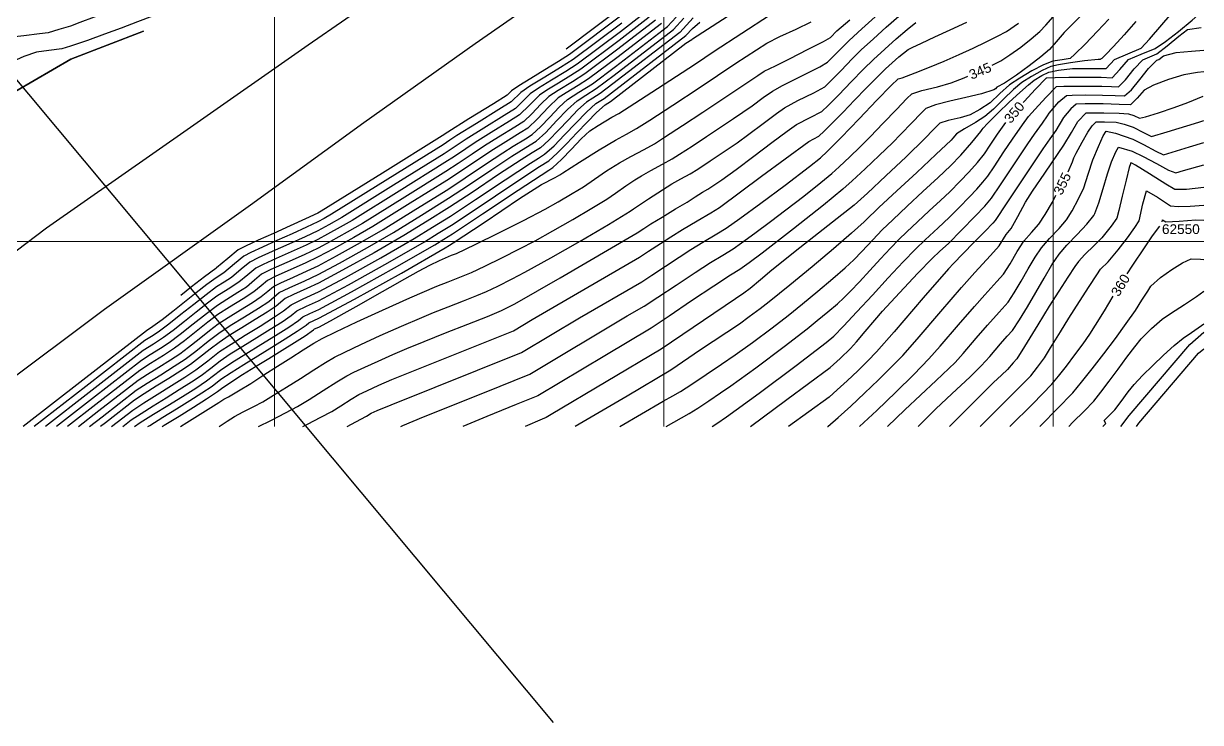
# Model space of a CAD drawing. Extents: x -427 to 62994, y 410 to 109394.
# Drawn here: x -171 to -95.4, y 409.9 to 454.8 of the extents above; entities that cross this region are included whole.
import ezdxf
from ezdxf.enums import TextEntityAlignment as Align

# ---------------------------------------------------------------- set-up
doc = ezdxf.new("R2010")
doc.units = 0
doc.header["$MEASUREMENT"] = 0
for name, color, linetype in [('coordinate', 2, 'Continuous'), ('curve livello 1 m', 2, 'Continuous'), ('curve livello 1m', 2, 'Continuous'), ('curve livello 5 m', 7, 'Continuous'), ('curve livello 5m', 7, 'Continuous'), ('Per+Mod Surf', 7, 'Continuous'), ('Strade', 7, 'Continuous'), ('TalusHautBas', 7, 'Continuous')]:
    doc.layers.add(name, color=color, linetype=linetype)
doc.layers.add('no_plot', color=5, linetype='Continuous', plot=False)
doc.styles.add('ARIAL', font='arial.ttf')

msp = doc.modelspace()

# ---------------------------------------------------------------- linework, layer by layer
at = {"layer": 'coordinate', "linetype": 'Continuous', "lineweight": 0}
for p, q in [((-154.86, 572.436), (-154.86, 428.936)), ((-104.86, 572.436), (-104.86, 428.936)), ((-129.86, 544.69), (-129.86, 428.936)), ((-95.183, 440.823), (-242.36, 440.823))]:
    msp.add_line(p, q, dxfattribs=at)
at = {"layer": 'curve livello 1 m', "flags": 128}
msp.add_lwpolyline([(-159.275, 458.305), (-160.119, 458.595), (-160.665, 458.173), (-161.582, 457.389), (-162.195, 456.891), (-162.531, 456.746), (-163.265, 456.45), (-164.256, 456.06), (-165.362, 455.629), (-166.443, 455.214), (-167.357, 454.868), (-167.963, 454.648), (-168.711, 454.414), (-169.38, 454.217), (-169.944, 454.138), (-170.941, 454.021), (-172.076, 453.893)], dxfattribs=at)
at = {"layer": 'curve livello 1m', "flags": 128}
for points in [[(-164.603, 428.936), (-164.059, 429.359), (-163.426, 429.782), (-162.654, 430.269), (-161.812, 430.788), (-160.969, 431.308), (-160.194, 431.797), (-159.556, 432.223), (-159.556, 432.223), (-158.953, 432.69), (-158.35, 433.156), (-158.35, 433.156), (-157.691, 433.594), (-156.879, 434.105), (-155.997, 434.647), (-155.131, 435.18), (-154.366, 435.663), (-153.788, 436.056), (-153.788, 436.056), (-153.411, 436.369), (-152.791, 436.66), (-152.023, 437.012), (-152.023, 437.012), (-150.102, 438.037), (-147.581, 439.442), (-145.215, 440.803), (-145.215, 440.803), (-144.343, 441.345), (-143.493, 441.874), (-141.716, 443.045), (-139.623, 444.446), (-137.836, 445.625), (-137.836, 445.625), (-137.24, 445.996), (-136.695, 446.48), (-136.082, 447.098), (-135.434, 447.784), (-134.785, 448.471), (-134.17, 449.091), (-133.623, 449.578), (-133.623, 449.578), (-133.448, 449.688), (-133.286, 449.809), (-128.437, 453.545), (-128.06, 453.789), (-128.017, 453.818), (-122.907, 457.142)], [(-132.391, 455.959), (-136.12, 453.167)], [(-132.678, 428.936), (-129.905, 430.565), (-129.279, 430.917), (-128.786, 431.195), (-128.786, 431.195), (-128.062, 431.655), (-127.126, 432.271), (-126.142, 432.934), (-125.274, 433.534), (-125.274, 433.534), (-124.161, 434.34), (-122.9, 435.281), (-121.87, 436.074), (-121.87, 436.074), (-120.945, 436.819), (-119.959, 437.633), (-119.012, 438.43), (-118.207, 439.126), (-117.644, 439.634), (-117.644, 439.634), (-117.13, 440.169), (-116.437, 440.921), (-115.835, 441.557), (-115.835, 441.557), (-115.152, 442.214), (-114.23, 443.074), (-113.212, 444.016), (-112.24, 444.922), (-111.455, 445.671), (-111.455, 445.671), (-110.789, 446.352), (-110.077, 447.166), (-109.502, 447.871), (-109.502, 447.871), (-109.411, 448.008), (-109.351, 448.092), (-109.07, 448.399), (-108.386, 449.073), (-107.673, 449.753), (-107.002, 450.374), (-106.445, 450.868), (-106.074, 451.169), (-106.074, 451.169), (-105.587, 451.47), (-105.138, 451.683), (-105.138, 451.683), (-104.504, 451.807), (-103.611, 451.911), (-103.611, 451.911), (-102.89, 451.928), (-101.823, 451.925), (-101.823, 451.925), (-101.453, 451.911), (-100.913, 452.507), (-100.062, 452.871), (-99.207, 453.236), (-99.207, 453.236), (-98.676, 453.812), (-97.865, 454.734), (-96.928, 455.81)], [(-131.179, 455.404), (-132.635, 454.282), (-135.424, 452.194), (-136.151, 451.728), (-137.065, 451.171), (-137.911, 450.652), (-138.44, 450.3), (-138.913, 449.831), (-139.385, 449.363), (-140.105, 448.906), (-141.42, 448.096), (-142.553, 447.389), (-143.261, 446.92), (-143.966, 446.452), (-147.21, 444.434), (-150.535, 442.365), (-151.359, 441.895), (-152.07, 441.51), (-152.892, 441.118), (-153.94, 440.646), (-155.013, 440.168), (-155.911, 439.758), (-156.437, 439.49), (-156.993, 439.031), (-157.621, 438.503), (-158.083, 438.209), (-158.575, 437.897), (-159.243, 437.4), (-160.031, 436.78), (-160.86, 436.119), (-161.649, 435.498), (-162.318, 435.001), (-162.749, 434.727), (-163.179, 434.453), (-166.959, 431.516), (-170.28, 428.936)], [(-130.789, 455.208), (-132.717, 453.723), (-135.177, 451.881), (-135.819, 451.469), (-136.624, 450.978), (-137.371, 450.52), (-137.837, 450.21), (-138.478, 449.575), (-139.117, 448.942), (-139.764, 448.531), (-140.945, 447.804), (-141.964, 447.169), (-142.578, 446.764), (-143.297, 446.282), (-143.907, 445.88), (-146.851, 444.048), (-149.87, 442.17), (-150.632, 441.731), (-151.445, 441.279), (-152.064, 440.948), (-152.816, 440.589), (-153.774, 440.157), (-154.756, 439.72), (-155.578, 439.345), (-156.059, 439.1), (-156.567, 438.68), (-157.142, 438.197), (-157.822, 437.763), (-158.547, 437.304), (-159.158, 436.85), (-159.88, 436.282), (-160.639, 435.677), (-161.361, 435.109), (-161.973, 434.654), (-162.632, 434.234), (-163.289, 433.816), (-166.751, 431.126), (-169.57, 428.936)], [(-167.441, 428.936), (-166.126, 429.958), (-163.619, 431.906), (-163.02, 432.299), (-162.281, 432.757), (-161.54, 433.216), (-160.937, 433.612), (-160.937, 433.612), (-160.37, 434.038), (-159.699, 434.57), (-159.029, 435.101), (-158.463, 435.526), (-158.463, 435.526), (-157.827, 435.942), (-157.04, 436.428), (-156.275, 436.901), (-155.704, 437.279), (-155.704, 437.279), (-155.29, 437.627), (-154.924, 437.93), (-154.924, 437.93), (-154.448, 438.167), (-153.638, 438.531), (-152.752, 438.928), (-152.047, 439.261), (-152.047, 439.261), (-150.87, 439.89), (-149.325, 440.75), (-147.875, 441.584), (-147.875, 441.584), (-145.776, 442.89), (-143.73, 444.163), (-142.619, 444.895), (-141.312, 445.77), (-140.195, 446.507), (-140.195, 446.507), (-139.521, 446.927), (-138.74, 447.408), (-138.312, 447.68), (-138.312, 447.68), (-137.78, 448.172), (-137.173, 448.807), (-136.566, 449.444), (-136.031, 449.939), (-136.031, 449.939), (-135.304, 450.4), (-134.436, 450.941), (-134.436, 450.941), (-132.961, 452.045), (-129.617, 454.622), (-129.058, 455.216)], [(-166.731, 428.936), (-165.918, 429.568), (-163.729, 431.269), (-163.028, 431.729), (-162.164, 432.265), (-161.297, 432.802), (-160.592, 433.265), (-160.592, 433.265), (-159.908, 433.785), (-159.118, 434.414), (-158.435, 434.934), (-158.435, 434.934), (-157.695, 435.417), (-156.779, 435.983), (-155.889, 436.534), (-155.225, 436.973), (-155.225, 436.973), (-154.546, 437.54), (-153.917, 437.844), (-152.906, 438.296), (-152.041, 438.699), (-152.041, 438.699), (-150.678, 439.427), (-148.889, 440.423), (-147.21, 441.388), (-147.21, 441.388), (-145.418, 442.503), (-143.671, 443.591), (-142.394, 444.433), (-140.889, 445.439), (-139.605, 446.286), (-139.605, 446.286), (-138.71, 446.842), (-138.044, 447.259), (-138.044, 447.259), (-137.434, 447.823), (-136.738, 448.552), (-136.042, 449.281), (-135.429, 449.849), (-135.429, 449.849), (-134.864, 450.207), (-134.189, 450.628), (-134.189, 450.628), (-133.042, 451.486), (-129.226, 454.426), (-128.573, 455.142)], [(-127.974, 455.175), (-128.403, 454.705), (-128.836, 454.231), (-133.124, 450.927), (-133.942, 450.314), (-134.423, 450.014), (-134.827, 449.758), (-135.37, 449.267), (-135.984, 448.635), (-136.622, 447.956), (-137.236, 447.326), (-137.776, 446.838), (-138.305, 446.507), (-139.015, 446.066), (-140.467, 445.108), (-142.168, 443.97), (-143.612, 443.018), (-145.06, 442.117), (-146.545, 441.193), (-148.453, 440.096), (-150.486, 438.964), (-152.035, 438.136), (-152.771, 437.793), (-153.632, 437.408), (-154.168, 437.15), (-154.746, 436.668), (-155.323, 436.28), (-156.096, 435.797), (-156.946, 435.275), (-157.755, 434.771), (-158.407, 434.341), (-158.989, 433.898), (-159.664, 433.361), (-160.247, 432.917), (-160.872, 432.503), (-161.64, 432.023), (-162.453, 431.522), (-163.218, 431.044), (-163.839, 430.633), (-165.71, 429.179), (-166.022, 428.936)], [(-163.848, 428.936), (-163.472, 429.188), (-162.622, 429.724), (-161.695, 430.296), (-160.767, 430.868), (-159.914, 431.407), (-159.211, 431.875), (-159.211, 431.875), (-158.767, 432.22), (-158.322, 432.563), (-158.322, 432.563), (-157.598, 433.045), (-156.705, 433.606), (-155.736, 434.202), (-154.785, 434.788), (-153.944, 435.318), (-153.308, 435.75), (-153.308, 435.75), (-153.033, 435.979), (-152.579, 436.192), (-152.017, 436.449), (-152.017, 436.449), (-149.91, 437.574), (-147.145, 439.114), (-144.55, 440.607), (-144.55, 440.607), (-143.985, 440.959), (-143.434, 441.301), (-141.491, 442.583), (-139.201, 444.115), (-137.246, 445.404), (-137.246, 445.404), (-136.971, 445.575), (-136.415, 446.089), (-135.785, 446.75), (-135.155, 447.411), (-134.601, 447.923), (-134.601, 447.923), (-134.07, 448.268), (-133.201, 448.79), (-133.201, 448.79), (-132.746, 449.04), (-131.714, 449.693), (-129.891, 450.874), (-127.823, 452.23), (-127.823, 452.23), (-126.62, 453.038), (-123.076, 455.343)], [(-162.069, 428.936), (-161.937, 429.019), (-160.985, 429.604), (-160.061, 430.177), (-159.22, 430.711), (-158.521, 431.181), (-158.521, 431.181), (-158.266, 431.378), (-157.648, 431.794), (-156.903, 432.269), (-156.076, 432.783), (-155.214, 433.312), (-154.364, 433.834), (-153.573, 434.327), (-152.886, 434.769), (-152.35, 435.138), (-152.35, 435.138), (-152.276, 435.199), (-152.006, 435.324), (-151.25, 435.724), (-150.372, 436.21), (-149.415, 436.753), (-148.419, 437.323), (-147.427, 437.891), (-146.479, 438.428), (-145.617, 438.904), (-144.882, 439.291), (-144.882, 439.291), (-144.254, 439.586), (-143.478, 439.931), (-143.478, 439.931), (-143.172, 440.053), (-141.972, 440.616), (-140.446, 441.366), (-138.861, 442.169), (-137.482, 442.893), (-137.482, 442.893), (-136.649, 443.356), (-135.738, 443.886), (-135.019, 444.322), (-135.019, 444.322), (-134.304, 444.817), (-133.528, 445.355), (-133.528, 445.355), (-132.707, 445.864), (-131.981, 446.265), (-131.125, 446.725), (-130.46, 447.095), (-130.46, 447.095), (-129.808, 447.508), (-128.656, 448.254), (-127.35, 449.11), (-127.35, 449.11), (-123.825, 451.477), (-123.414, 451.744), (-122.692, 452.098), (-121.778, 452.542), (-121.778, 452.542), (-120.582, 453.154), (-119.608, 453.663), (-119.151, 453.917), (-119.151, 453.917), (-118.742, 454.329), (-117.92, 455.05)], [(-132.473, 455.4), (-135.918, 452.821), (-136.609, 452.374), (-137.486, 451.835), (-138.391, 451.285), (-139.163, 450.807), (-139.644, 450.48), (-139.921, 450.205), (-140.788, 449.655), (-142.369, 448.681), (-143.733, 447.83), (-144.085, 447.597), (-147.926, 445.207), (-151.865, 442.756), (-152.082, 442.635), (-152.859, 442.261), (-153.847, 441.813), (-154.909, 441.339), (-155.911, 440.891), (-156.717, 440.518), (-157.193, 440.27), (-157.844, 439.732), (-158.58, 439.115), (-158.631, 439.082), (-159.349, 438.554), (-160.178, 437.913), (-160.869, 437.351)], [(-158.407, 428.936), (-157.885, 429.282), (-157.416, 429.585), (-157.416, 429.585), (-156.873, 429.874), (-156.181, 430.222), (-155.596, 430.53), (-155.596, 430.53), (-154.91, 430.941), (-154.082, 431.462), (-153.194, 432.03), (-152.33, 432.583), (-151.572, 433.057), (-151.002, 433.389), (-151.002, 433.389), (-150.341, 433.718), (-149.316, 434.199), (-148.06, 434.771), (-146.707, 435.373), (-145.394, 435.944), (-145.394, 435.944), (-144.637, 436.254), (-143.699, 436.624), (-142.724, 437.005), (-141.855, 437.35), (-141.237, 437.608), (-141.237, 437.608), (-140.507, 437.954), (-139.594, 438.41), (-138.771, 438.838), (-138.771, 438.838), (-137.108, 439.759), (-135.216, 440.842), (-133.412, 441.905), (-132.012, 442.762), (-132.012, 442.762), (-131.798, 442.91), (-130.845, 443.544), (-129.934, 444.137), (-129.34, 444.511), (-129.34, 444.511), (-128.758, 444.83), (-128.173, 445.15), (-128.173, 445.15), (-127.678, 445.466), (-126.876, 445.991), (-126.876, 445.991), (-125.857, 446.669), (-125.147, 447.152), (-125.147, 447.152), (-124.397, 447.7), (-123.473, 448.394), (-122.626, 449.027), (-122.106, 449.397), (-122.106, 449.397), (-121.249, 449.856), (-120.23, 450.357), (-119.522, 450.751), (-119.522, 450.751), (-119.122, 451.128), (-118.473, 451.798), (-117.761, 452.535), (-117.177, 453.114), (-117.177, 453.114), (-116.393, 453.833), (-115.576, 454.564), (-114.768, 455.272)], [(-102.812, 455.553), (-103.571, 454.803), (-104.137, 454.229), (-104.663, 453.627), (-105.097, 453.137), (-105.645, 452.673), (-106.396, 452.093), (-107.215, 451.496), (-107.968, 450.985), (-108.466, 450.712), (-108.562, 450.623), (-108.662, 450.562), (-109.453, 450.302), (-110.454, 450.059), (-111.495, 449.826), (-112.408, 449.595), (-113.024, 449.358), (-113.328, 449.062), (-113.935, 448.431), (-114.626, 447.711), (-115.18, 447.146), (-116.022, 446.332), (-116.932, 445.471), (-117.76, 444.703), (-118.357, 444.167), (-119.601, 443.149), (-121.521, 441.628), (-123.542, 440.061), (-124.376, 439.435), (-124.964, 439.01), (-125.571, 438.644), (-126.648, 437.947), (-128.087, 436.998), (-129.516, 436.028), (-130.67, 435.248), (-133.649, 433.476), (-137.937, 430.91), (-139.334, 430.346), (-141.22, 429.591), (-142.761, 428.936)], [(-101.282, 455.093), (-102.014, 454.309), (-102.809, 453.491), (-103.454, 452.845), (-103.756, 452.565), (-104.284, 452.48), (-104.876, 452.398), (-105.467, 452.148), (-106.216, 451.761), (-106.994, 451.309), (-107.668, 450.864), (-108.273, 450.307), (-108.898, 449.727), (-109.56, 449.287), (-110.179, 448.95), (-110.825, 448.761), (-111.591, 448.587), (-112.128, 448.412), (-112.535, 447.998), (-113.092, 447.423), (-114.297, 446.258), (-115.599, 445.026), (-116.784, 443.926), (-117.64, 443.158), (-119.021, 442.051), (-121.121, 440.406), (-122.918, 438.979), (-123.655, 438.357), (-124.309, 437.807), (-124.721, 437.5), (-125.258, 437.142), (-130.034, 433.906), (-137.091, 429.709), (-137.413, 429.52), (-137.656, 429.41), (-138.751, 428.936)], [(-132.554, 454.841), (-135.671, 452.507), (-136.484, 451.986), (-137.505, 451.364), (-138.451, 450.784), (-139.042, 450.39), (-139.653, 449.784), (-140.446, 449.28), (-141.894, 448.389), (-143.143, 447.61), (-143.585, 447.317), (-144.026, 447.025), (-147.568, 444.821), (-151.2, 442.56), (-151.67, 442.292), (-152.076, 442.073), (-152.797, 441.726), (-153.712, 441.31), (-154.697, 440.871), (-155.626, 440.455), (-156.374, 440.11), (-156.815, 439.88), (-157.419, 439.381), (-158.101, 438.809), (-158.603, 438.489), (-159.195, 438.052), (-159.888, 437.512), (-160.632, 436.92), (-161.376, 436.327), (-162.07, 435.786), (-162.663, 435.348), (-163.069, 435.09), (-167.168, 431.906), (-170.989, 428.936)], [(-130.008, 454.817), (-132.88, 452.604), (-134.683, 451.254), (-135.345, 450.835), (-136.124, 450.361), (-136.633, 450.029), (-137.259, 449.433), (-137.957, 448.694), (-138.58, 448.101), (-139.081, 447.782), (-139.996, 447.219), (-140.784, 446.727), (-141.734, 446.101), (-142.845, 445.358), (-143.789, 444.735), (-146.135, 443.276), (-148.54, 441.779), (-149.76, 441.077), (-151.061, 440.353), (-152.052, 439.823), (-152.849, 439.447), (-153.85, 438.999), (-154.764, 438.588), (-155.302, 438.32), (-155.716, 437.978), (-156.184, 437.585), (-156.863, 437.143), (-157.747, 436.599), (-158.491, 436.119), (-159.13, 435.639), (-159.886, 435.04), (-160.643, 434.44), (-161.282, 433.959), (-161.981, 433.507), (-162.814, 432.993), (-163.509, 432.543), (-163.509, 432.543), (-166.335, 430.347), (-168.151, 428.936)], [(-162.978, 428.936), (-162.868, 429.006), (-162.017, 429.534), (-161.139, 430.074), (-160.286, 430.602), (-159.511, 431.095), (-158.866, 431.528), (-158.866, 431.528), (-158.294, 431.971), (-157.631, 432.414), (-156.822, 432.927), (-155.931, 433.477), (-155.022, 434.035), (-154.16, 434.569), (-153.407, 435.049), (-152.829, 435.444), (-152.829, 435.444), (-152.655, 435.589), (-152.012, 435.887), (-149.718, 437.111), (-146.709, 438.787), (-143.885, 440.412), (-143.885, 440.412), (-143.627, 440.572), (-143.375, 440.729), (-141.398, 442.037), (-139.115, 443.568), (-137.716, 444.481), (-137.716, 444.481), (-136.837, 444.92), (-136.523, 445.102), (-136.333, 445.233), (-135.265, 445.916), (-134.013, 446.691), (-132.954, 447.327), (-132.954, 447.327), (-132.258, 447.708), (-131.603, 448.067), (-131.603, 448.067), (-130.761, 448.6), (-129.273, 449.564), (-127.587, 450.67), (-127.587, 450.67), (-125.222, 452.257), (-123.245, 453.543), (-122.41, 453.965), (-121.363, 454.451), (-120.385, 454.908)], [(-155.877, 428.936), (-155.096, 429.332), (-154.151, 429.81), (-153.383, 430.219), (-153.383, 430.219), (-152.633, 430.675), (-151.728, 431.253), (-150.858, 431.807), (-150.216, 432.19), (-150.216, 432.19), (-149.761, 432.416), (-149.055, 432.748), (-148.189, 433.142), (-147.257, 433.557), (-146.352, 433.95), (-146.352, 433.95), (-145.245, 434.404), (-143.872, 434.946), (-142.445, 435.504), (-141.174, 436.007), (-140.269, 436.385), (-140.269, 436.385), (-139.416, 436.811), (-136.518, 438.493), (-131.575, 441.364), (-131.145, 441.645), (-130.686, 441.946), (-130.686, 441.946), (-129.963, 442.385), (-129.095, 442.902), (-128.36, 443.348), (-128.36, 443.348), (-127.837, 443.689), (-127.381, 443.985), (-127.381, 443.985), (-127.03, 444.178), (-126.64, 444.431), (-126.119, 444.781), (-125.208, 445.444), (-124.071, 446.294), (-122.911, 447.166), (-121.929, 447.896), (-121.329, 448.319), (-121.329, 448.319), (-120.465, 448.766), (-119.707, 449.167), (-119.707, 449.167), (-119.293, 449.55), (-118.618, 450.239), (-117.819, 451.069), (-117.032, 451.879), (-116.395, 452.506), (-116.395, 452.506), (-115.67, 453.167), (-114.926, 453.825), (-114.234, 454.417), (-113.67, 454.88)], [(-153.029, 428.936), (-152.731, 429.086), (-151.872, 429.528), (-151.169, 429.909), (-151.169, 429.909), (-150.596, 430.261), (-149.934, 430.685), (-149.431, 430.99), (-149.431, 430.99), (-148.935, 431.231), (-148.149, 431.589), (-147.31, 431.957), (-147.31, 431.957), (-142.19, 434.006), (-139.51, 435.083), (-138.318, 435.797), (-131.425, 439.8), (-130.829, 440.187), (-130.064, 440.693), (-129.407, 441.121), (-129.407, 441.121), (-128.654, 441.579), (-127.718, 442.136), (-126.846, 442.655), (-126.287, 443.002), (-126.287, 443.002), (-123.575, 445.006), (-120.551, 447.24), (-119.893, 447.584), (-119.552, 447.888), (-119.014, 448.424), (-118.343, 449.115), (-117.603, 449.885), (-116.858, 450.657), (-116.173, 451.353), (-115.612, 451.898), (-115.612, 451.898), (-114.757, 452.66), (-114.167, 453.136), (-114.167, 453.136), (-113.904, 453.268), (-113.305, 453.553), (-112.461, 453.947), (-111.463, 454.408), (-110.401, 454.895)], [(-150.191, 428.936), (-149.624, 429.232), (-148.956, 429.598), (-148.956, 429.598), (-148.646, 429.791), (-148.268, 429.963), (-147.355, 430.329), (-138.986, 433.692), (-135.262, 435.921), (-131.275, 438.236), (-130.619, 438.658), (-129.755, 439.23), (-128.864, 439.819), (-128.129, 440.295), (-128.129, 440.295), (-127.355, 440.763), (-126.451, 441.3), (-125.846, 441.671), (-125.846, 441.671), (-124.981, 442.282), (-123.635, 443.267), (-122.058, 444.442), (-120.501, 445.621), (-120.501, 445.621), (-119.792, 446.183), (-119.357, 446.591), (-118.46, 447.5), (-117.321, 448.685), (-116.176, 449.881), (-115.262, 450.824), (-114.816, 451.25), (-114.816, 451.25), (-114.547, 451.324), (-113.715, 451.635), (-112.805, 451.999), (-111.853, 452.397), (-110.9, 452.813), (-109.985, 453.229), (-109.147, 453.627), (-108.424, 453.991), (-107.858, 454.302), (-107.858, 454.302), (-107.075, 454.841)], [(-99.543, 454.931), (-100.303, 454.091), (-100.988, 453.343), (-101.495, 452.798), (-101.723, 452.567), (-101.816, 452.527), (-101.846, 452.494), (-101.866, 452.495), (-101.964, 452.494), (-102.847, 452.406), (-103.744, 452.287), (-104.512, 452.158), (-105.007, 452.04), (-105.561, 451.795), (-106.251, 451.416), (-106.871, 451.017), (-107.4, 450.563), (-108.033, 449.946), (-108.676, 449.318), (-109.234, 448.832), (-109.831, 448.459), (-110.548, 448.055), (-111.068, 447.719), (-111.305, 447.439), (-111.413, 447.329), (-112.397, 446.39), (-113.616, 445.254), (-114.893, 444.072), (-116.048, 442.994), (-116.905, 442.17), (-116.993, 442.077), (-117.805, 441.344), (-118.967, 440.34), (-120.333, 439.189), (-121.756, 438.015), (-123.089, 436.941), (-123.667, 436.496), (-124.373, 435.969), (-124.998, 435.517), (-127.491, 433.857), (-129.398, 432.564), (-132.217, 430.888), (-135.547, 428.936)], [(-126.756, 428.936), (-126.447, 429.142), (-125.828, 429.568), (-125.828, 429.568), (-123.735, 431.083), (-121.366, 432.85), (-119.43, 434.34), (-119.43, 434.34), (-118.946, 434.748), (-118.314, 435.386), (-117.455, 436.302), (-116.465, 437.375), (-115.443, 438.485), (-114.487, 439.51), (-113.695, 440.33), (-113.695, 440.33), (-113.065, 440.928), (-112.239, 441.694), (-111.539, 442.355), (-111.539, 442.355), (-110.892, 443.001), (-110.231, 443.675), (-109.756, 444.177), (-109.756, 444.177), (-109.363, 444.627), (-109.045, 445.017), (-109.045, 445.017), (-108.651, 445.599), (-108.015, 446.563), (-107.462, 447.391), (-107.462, 447.391), (-106.828, 448.3), (-106.431, 448.848), (-106.431, 448.848), (-106.01, 449.319), (-105.317, 450.065), (-105.317, 450.065), (-104.64, 450.762), (-104.161, 450.786), (-103.086, 450.795), (-101.737, 450.785), (-101.737, 450.785), (-101.111, 450.76), (-100.667, 450.746), (-100.667, 450.746), (-100.202, 451.187), (-99.642, 451.904), (-99.106, 452.469), (-99.106, 452.469), (-98.189, 452.861), (-97.525, 453.369), (-96.787, 454.007), (-96.22, 454.416), (-96.22, 454.416), (-95.355, 454.551)], [(-124.293, 428.936), (-121.959, 430.677), (-119.171, 432.718), (-118.534, 433.294), (-117.869, 433.949), (-117.869, 433.949), (-117.486, 434.38), (-116.917, 435.047), (-116.308, 435.76), (-115.809, 436.332), (-115.809, 436.332), (-114.72, 437.519), (-113.54, 438.772), (-112.625, 439.717), (-112.625, 439.717), (-112.122, 440.19), (-111.581, 440.697), (-111.581, 440.697), (-110.731, 441.545), (-109.864, 442.431), (-109.24, 443.09), (-109.24, 443.09), (-108.817, 443.589), (-108.236, 444.446), (-107.301, 445.864), (-106.487, 447.083), (-106.487, 447.083), (-106.051, 447.701), (-105.54, 448.416), (-105.215, 448.882), (-105.215, 448.882), (-105.113, 449.056), (-104.484, 449.784), (-104.005, 450.197), (-104.005, 450.197), (-103.624, 450.216), (-102.768, 450.223), (-101.695, 450.215), (-101.695, 450.215), (-100.863, 450.182), (-100.274, 450.163), (-100.274, 450.163), (-99.829, 450.545), (-99.292, 451.214), (-98.728, 451.929), (-98.203, 452.45), (-98.203, 452.45), (-98.065, 452.509), (-97.767, 452.744), (-96.96, 452.938), (-95.961, 453.025), (-95.183, 453.093)], [(-95.183, 451.711), (-95.576, 451.664), (-96.467, 451.516), (-97.456, 451.208), (-98.4, 450.845), (-99.016, 450.536), (-99.468, 450.023), (-99.881, 449.581), (-100.616, 449.604), (-101.652, 449.646), (-102.8, 449.65), (-103.37, 449.632), (-103.726, 449.325), (-104.194, 448.784), (-104.69, 447.938), (-105.061, 447.412), (-105.513, 446.774), (-106.587, 445.166), (-107.822, 443.293), (-108.588, 442.162), (-108.723, 442.002), (-109.218, 441.487), (-109.923, 440.774), (-110.662, 440.027), (-111.258, 439.412), (-111.57, 439.067), (-113.192, 437.192), (-115.062, 435.012), (-116.189, 433.724), (-116.748, 433.156), (-117.407, 432.514), (-118.092, 431.866), (-118.73, 431.283), (-119.247, 430.832), (-121.838, 428.936)], [(-119.337, 428.936), (-119.323, 428.947), (-118.661, 429.52), (-117.854, 430.251), (-116.968, 431.078), (-116.07, 431.937), (-115.228, 432.765), (-114.509, 433.498), (-114.509, 433.498), (-113.589, 434.55), (-112.063, 436.329), (-110.739, 437.859), (-110.739, 437.859), (-109.874, 438.818), (-108.871, 439.922), (-108.328, 440.531), (-108.328, 440.531), (-107.877, 441.268), (-107.541, 441.643), (-107.119, 442.416), (-106.629, 443.33), (-106.629, 443.33), (-106.171, 444.04), (-105.397, 445.202), (-104.538, 446.466), (-104.538, 446.466), (-104.164, 446.995), (-103.682, 447.823), (-103.275, 448.511), (-103.275, 448.511), (-102.735, 449.067), (-102.362, 449.079), (-101.609, 449.076), (-101.609, 449.076), (-100.606, 449.05), (-100.022, 449.018), (-100.022, 449.018), (-99.68, 448.914), (-99.315, 448.732), (-98.915, 448.827), (-98.085, 449.08), (-97.076, 449.414), (-97.076, 449.414), (-96.211, 449.744), (-95.211, 450.143)], [(-115.498, 428.936), (-114.369, 430.006), (-112.366, 431.882), (-111.148, 433.048), (-111.148, 433.048), (-110.643, 433.626), (-109.805, 434.603), (-109.077, 435.443), (-109.077, 435.443), (-108.315, 436.285), (-107.753, 436.911), (-107.753, 436.911), (-107.354, 437.51), (-106.91, 438.26), (-106.451, 439.061), (-106.005, 439.813), (-105.604, 440.418), (-105.604, 440.418), (-105.097, 441), (-104.474, 441.657), (-104.006, 442.203), (-104.006, 442.203), (-103.642, 442.792), (-103.228, 443.558), (-102.889, 444.27), (-102.889, 444.27), (-102.609, 445.132), (-102.313, 446.056), (-102.313, 446.056), (-101.953, 446.915), (-101.633, 447.595), (-101.449, 447.892), (-101.449, 447.892), (-100.843, 447.763), (-99.742, 447.376), (-99.742, 447.376), (-99.046, 447.033), (-98.254, 446.607), (-97.763, 446.389), (-97.763, 446.389), (-97.203, 446.553), (-96.091, 446.898), (-95.183, 447.174)], [(-113.521, 428.936), (-112.381, 430.069), (-112.381, 430.069), (-111.367, 431.028), (-110.186, 432.135), (-109.468, 432.823), (-109.468, 432.823), (-108.931, 433.442), (-108.246, 434.236), (-108.246, 434.236), (-107.797, 434.732), (-107.465, 435.101), (-107.465, 435.101), (-107.007, 435.779), (-106.5, 436.62), (-105.969, 437.542), (-105.437, 438.465), (-104.929, 439.308), (-104.468, 439.993), (-104.468, 439.993), (-103.967, 440.581), (-103.323, 441.266), (-102.694, 441.936), (-102.239, 442.483), (-102.239, 442.483), (-102.171, 442.607), (-101.93, 443.29), (-101.651, 444.209), (-101.364, 445.157), (-101.101, 445.925), (-101.101, 445.925), (-100.827, 446.563), (-100.655, 446.874), (-100.655, 446.874), (-99.773, 446.608), (-99.073, 446.272), (-98.218, 445.813), (-97.444, 445.404), (-96.987, 445.217), (-96.987, 445.217), (-96.493, 445.367), (-95.183, 445.727)], [(-95.183, 444.278), (-96.283, 444.149), (-97.032, 444.15), (-97.628, 444.496), (-98.658, 445.16), (-99.56, 445.717), (-99.804, 445.839), (-99.861, 445.856), (-99.89, 445.795), (-99.966, 445.56), (-100.174, 444.746), (-100.418, 443.721), (-100.637, 442.806), (-100.775, 442.323), (-101.138, 441.797), (-101.737, 441.059), (-101.737, 441.059), (-102.223, 440.558), (-102.81, 439.989), (-103.237, 439.54), (-103.47, 439.204), (-103.918, 438.524), (-104.492, 437.635), (-105.105, 436.672), (-105.844, 435.469), (-106.689, 434.074), (-107.177, 433.291), (-107.415, 433.028), (-107.787, 432.597), (-108.18, 432.224), (-108.675, 431.759), (-111.44, 429.013), (-111.517, 428.936)], [(-109.543, 428.936), (-106.733, 431.743), (-106.293, 432.193), (-105.857, 432.741), (-105.411, 433.35), (-105.411, 433.35), (-105.015, 433.986), (-104.388, 435.017), (-103.842, 435.903), (-103.842, 435.903), (-103.17, 436.957), (-102.543, 437.927), (-102.056, 438.667), (-101.805, 439.03), (-101.805, 439.03), (-101.321, 439.52), (-100.688, 440.276), (-100.084, 441.046), (-99.601, 441.705), (-99.332, 442.132), (-99.332, 442.132), (-99.086, 443.237), (-98.851, 444.06), (-98.851, 444.06), (-98.158, 443.668), (-97.323, 443.113), (-97.323, 443.113), (-96.837, 443.069), (-96.063, 443.084), (-95.183, 443.145)], [(-105.714, 428.936), (-105.598, 429.052), (-103.595, 431.105), (-103.03, 431.784), (-102.348, 432.641), (-101.606, 433.602), (-100.859, 434.595), (-100.164, 435.545), (-99.575, 436.381), (-99.575, 436.381), (-99.166, 437.045), (-98.782, 437.637), (-98.574, 437.94), (-98.574, 437.94), (-97.956, 438.494), (-97.239, 439.027), (-96.547, 439.456), (-95.998, 439.699), (-95.998, 439.699), (-95.389, 439.674), (-95.183, 439.661)], [(-103.84, 428.936), (-103.582, 429.224), (-102.858, 429.932), (-102.246, 430.561), (-102.246, 430.561), (-101.784, 431.133), (-101.249, 431.845), (-100.682, 432.619), (-100.124, 433.382), (-99.614, 434.056), (-99.194, 434.566), (-99.194, 434.566), (-98.531, 435.233), (-97.847, 435.839), (-97.847, 435.839), (-97.309, 436.2), (-96.412, 436.779), (-95.641, 437.286), (-95.641, 437.286), (-95.183, 437.617)], [(-101.658, 428.936), (-101.468, 429.132), (-101.582, 429.314), (-100.897, 430.017), (-100.493, 430.537), (-100.036, 431.161), (-99.659, 431.641), (-99.659, 431.641), (-99.121, 432.21), (-98.462, 432.862), (-97.758, 433.528), (-97.084, 434.134), (-96.515, 434.611), (-96.515, 434.611), (-95.973, 434.967), (-95.325, 435.427), (-95.183, 435.531)]]:
    msp.add_lwpolyline(points, dxfattribs=at)
at = {"layer": 'curve livello 5 m', "flags": 128}
msp.add_lwpolyline([(-162.023, 455.557), (-162.692, 455.289), (-163.656, 454.914), (-164.695, 454.52), (-165.778, 454.119), (-166.872, 453.724), (-167.946, 453.347), (-167.946, 453.347), (-168.5, 453.179), (-169.351, 453.076), (-170.138, 452.976), (-170.138, 452.976), (-170.946, 452.687), (-171.897, 452.265)], dxfattribs=at)
at = {"layer": 'curve livello 5m', "flags": 128}
for points in [[(-108.77, 452.127), (-108.211, 452.421), (-107.629, 452.797), (-106.939, 453.294), (-106.259, 453.824), (-105.705, 454.298), (-105.319, 454.711), (-104.71, 455.411), (-103.995, 456.244), (-103.294, 457.055), (-102.725, 457.69), (-102.324, 458.091), (-102.142, 458.289), (-102, 458.45), (-98.494, 461.838), (-96.992, 463.28), (-95.955, 464.334), (-95.183, 465.134)], [(-130.398, 455.013), (-132.798, 453.163), (-134.93, 451.568), (-135.713, 451.072), (-136.633, 450.511), (-137.235, 450.119), (-137.235, 450.119), (-137.754, 449.625), (-138.332, 449.013), (-138.849, 448.522), (-138.849, 448.522), (-139.423, 448.157), (-140.47, 447.512), (-141.374, 446.948), (-141.374, 446.948), (-142.156, 446.432), (-143.071, 445.82), (-143.848, 445.308), (-143.848, 445.308), (-146.493, 443.662), (-149.205, 441.974), (-150.196, 441.404), (-151.253, 440.816), (-152.058, 440.386), (-152.058, 440.386), (-152.947, 439.966), (-154.062, 439.467), (-155.081, 439.008), (-155.68, 438.71), (-155.68, 438.71), (-156.142, 438.329), (-156.663, 437.891), (-156.663, 437.891), (-157.209, 437.535), (-157.92, 437.098), (-158.519, 436.712), (-158.519, 436.712), (-159.23, 436.177), (-160.073, 435.51), (-160.915, 434.842), (-161.627, 434.306), (-161.627, 434.306), (-162.183, 433.947), (-162.846, 433.538), (-163.399, 433.18), (-163.399, 433.18), (-166.543, 430.737), (-168.86, 428.936)], [(-160.899, 428.936), (-160.481, 429.195), (-158.421, 430.481), (-158.108, 430.686), (-157.81, 430.841), (-157.156, 431.228), (-156.383, 431.708), (-155.537, 432.246), (-154.661, 432.807), (-153.803, 433.357), (-153.008, 433.86), (-152.32, 434.282), (-151.787, 434.588), (-150.921, 435.019), (-149.577, 435.65), (-147.93, 436.4), (-146.158, 437.189), (-144.436, 437.937), (-143.7, 438.234), (-142.837, 438.572), (-142.204, 438.831), (-141.345, 439.234), (-140.251, 439.771), (-139.115, 440.347), (-138.126, 440.865), (-136.992, 441.493), (-135.701, 442.232), (-134.47, 442.957), (-133.516, 443.542), (-132.957, 443.928), (-132.292, 444.39), (-131.713, 444.773), (-131.298, 445.037), (-130.68, 445.381), (-129.94, 445.776), (-129.316, 446.123), (-128.854, 446.415), (-128.038, 446.944), (-127.113, 447.55), (-125.382, 448.703), (-124.176, 449.523), (-123.465, 450.05), (-122.884, 450.476), (-122.241, 450.836), (-121.424, 451.245), (-120.574, 451.661), (-119.832, 452.038), (-119.336, 452.334), (-118.72, 452.949), (-117.96, 453.722), (-117.144, 454.472), (-116.294, 455.238)], [(-106.784, 449.732), (-106.722, 449.801), (-105.982, 450.595), (-105.301, 451.299), (-105.277, 451.321), (-105.269, 451.326), (-105.257, 451.327), (-104.722, 451.348), (-103.856, 451.361), (-102.821, 451.363), (-101.78, 451.355), (-101.78, 451.355), (-101.06, 451.329), (-100.562, 451.861), (-100.01, 452.488), (-99.202, 452.839), (-98.313, 453.213), (-97.648, 453.661), (-96.805, 454.301), (-95.932, 455.016), (-95.183, 455.685)], [(-165.312, 428.936), (-163.949, 429.996), (-163.249, 430.46), (-162.388, 430.998), (-161.471, 431.563), (-160.606, 432.103), (-159.902, 432.57), (-159.902, 432.57), (-159.14, 433.16), (-158.378, 433.749), (-157.647, 434.232), (-156.737, 434.798), (-155.783, 435.384), (-154.915, 435.926), (-154.267, 436.362), (-153.789, 436.759), (-153.003, 437.128), (-152.029, 437.574), (-150.294, 438.5), (-148.017, 439.769), (-145.88, 440.998), (-144.702, 441.731), (-143.553, 442.446), (-141.942, 443.508), (-140.045, 444.777), (-138.425, 445.845), (-137.899, 446.172), (-137.508, 446.417), (-136.906, 446.96), (-136.224, 447.662), (-135.513, 448.418), (-134.829, 449.121), (-134.225, 449.668), (-133.695, 450.001), (-133.205, 450.368), (-128.445, 454.035), (-128.023, 454.498), (-127.543, 454.887)], [(-146.752, 428.936), (-146.609, 428.997), (-145.289, 429.557), (-141.367, 431.128), (-138.462, 432.301), (-132.206, 436.045), (-131.125, 436.672), (-130.233, 437.246), (-129.059, 438.022), (-127.849, 438.823), (-126.85, 439.47), (-126.068, 439.94), (-125.405, 440.341), (-124.857, 440.727), (-124.005, 441.351), (-123.007, 442.095), (-122.022, 442.841), (-120.873, 443.732), (-119.782, 444.596), (-119.075, 445.175), (-118.588, 445.614), (-117.92, 446.242), (-117.269, 446.868), (-116.607, 447.539), (-115.767, 448.413), (-114.923, 449.295), (-114.249, 449.99), (-113.92, 450.304), (-113.293, 450.501), (-112.276, 450.753), (-111.407, 450.998), (-110.574, 451.32), (-110.325, 451.426)], [(-129.703, 428.936), (-128.219, 429.774), (-127.67, 430.123), (-126.959, 430.591), (-126.211, 431.095), (-125.551, 431.551), (-123.948, 432.711), (-122.133, 434.065), (-120.65, 435.207), (-119.998, 435.734), (-119.315, 436.302), (-118.71, 436.819), (-118.295, 437.191), (-117.87, 437.62), (-117.292, 438.236), (-116.627, 438.957), (-115.94, 439.703), (-115.298, 440.392), (-114.765, 440.944), (-114.255, 441.434), (-113.568, 442.075), (-112.808, 442.779), (-112.083, 443.454), (-111.497, 444.013), (-110.818, 444.694), (-110.272, 445.264), (-109.72, 445.897), (-109.273, 446.444), (-108.902, 446.999), (-108.436, 447.7), (-107.902, 448.454)], [(-103.898, 445.297), (-103.606, 445.933), (-103.524, 446.187), (-103.384, 446.486), (-103.001, 447.182), (-102.621, 447.83), (-102.355, 448.238), (-102.1, 448.502), (-101.566, 448.506), (-100.814, 448.478), (-100.299, 448.346), (-99.711, 448.145), (-99.057, 447.811), (-98.539, 447.561), (-97.525, 447.858), (-95.507, 448.483), (-95.183, 448.582)], [(-117.292, 428.936), (-116.185, 429.97), (-114.96, 431.142), (-113.811, 432.272), (-112.828, 433.273), (-112.116, 434.088), (-110.934, 435.466), (-109.908, 436.651), (-109.238, 437.394), (-108.461, 438.249), (-108.041, 438.721), (-107.622, 439.38), (-107.161, 440.18), (-106.74, 440.843), (-106.244, 441.395), (-105.774, 441.923), (-105.374, 442.542), (-104.906, 443.35), (-104.674, 443.779)], [(-97.855, 442.082), (-97.824, 442.206), (-97.614, 442.076), (-96.771, 442.128), (-95.682, 442.212), (-95.682, 442.212), (-95.183, 442.192)], [(-100.094, 438.738), (-99.73, 439.3), (-98.995, 440.41), (-98.467, 441.184), (-98.467, 441.184), (-97.995, 441.804)], [(-107.628, 428.936), (-106.166, 430.397), (-104.944, 431.649), (-104.521, 432.16), (-104.006, 432.814), (-103.457, 433.535), (-102.933, 434.244), (-102.493, 434.866), (-102.493, 434.866), (-102.13, 435.44), (-101.564, 436.371), (-100.999, 437.301)]]:
    msp.add_lwpolyline(points, dxfattribs=at)
at = {"layer": 'no_plot', "flags": 128}
msp.add_lwpolyline([(-198.939, 484.137), (-136.951, 409.94)], dxfattribs=at)
at = {"layer": 'Per+Mod Surf', "linetype": 'Continuous'}
for p, q in [((-167.935, 452.513), (-163.268, 454.312)), ((-173.23, 449.444), (-167.935, 452.513))]:
    msp.add_line(p, q, dxfattribs=at)
at = {"layer": 'Strade', "linetype": 'Continuous', "flags": 128}
for points in [[(-179.795, 433.916), (-175.901, 436.859), (-169.491, 441.703), (-160.255, 448.154), (-152.695, 453.434), (-145.437, 458.461), (-141.084, 461.47), (-133.874, 466.636), (-126.094, 473.057), (-119.041, 479.848), (-112.2, 487.484), (-106.494, 494.905), (-102.772, 500.556)], [(-96.186, 500.556), (-96.313, 500.442), (-99.633, 495.25), (-104.827, 487.742), (-111.122, 479.861), (-117.816, 472.817), (-124.776, 466.357), (-131.8, 460.723), (-137.612, 456.543), (-139.653, 455.11), (-141.978, 453.494), (-149.11, 448.436), (-156.392, 443.15), (-165.765, 436.454), (-172.615, 431.34), (-175.143, 429.321)], [(-100.502, 428.936), (-99.976, 429.646), (-96.081, 434.211), (-95.183, 434.994)], [(-99.506, 428.936), (-99.35, 429.147), (-95.511, 433.646), (-95.183, 433.933)]]:
    msp.add_lwpolyline(points, dxfattribs=at)
at = {"layer": 'TalusHautBas', "linetype": 'Continuous'}
for p, q in [((-163.268, 454.312), (-167.935, 452.513)), ((-167.935, 452.513), (-173.23, 449.444))]:
    msp.add_line(p, q, dxfattribs=at)

# ---------------------------------------------------------------- texts
at = {"layer": 'coordinate', "color": 1, "style": 'ARIAL'}
for s, rotation, p in [('345', 22.91425, (-108.75, 451.76)), ('350', 49.78752, (-106.643, 449.458)), ('355', 64.45181, (-103.676, 445.052)), ('360', 58.58317, (-99.885, 438.471))]:
    msp.add_text(s, height=0.625, rotation=rotation, dxfattribs=at).set_placement(p, align=Align.RIGHT)
msp.add_text('62550', height=0.625, dxfattribs=at).set_placement((-95.44, 441.295), align=Align.RIGHT)

doc.saveas('drawing.dxf')
